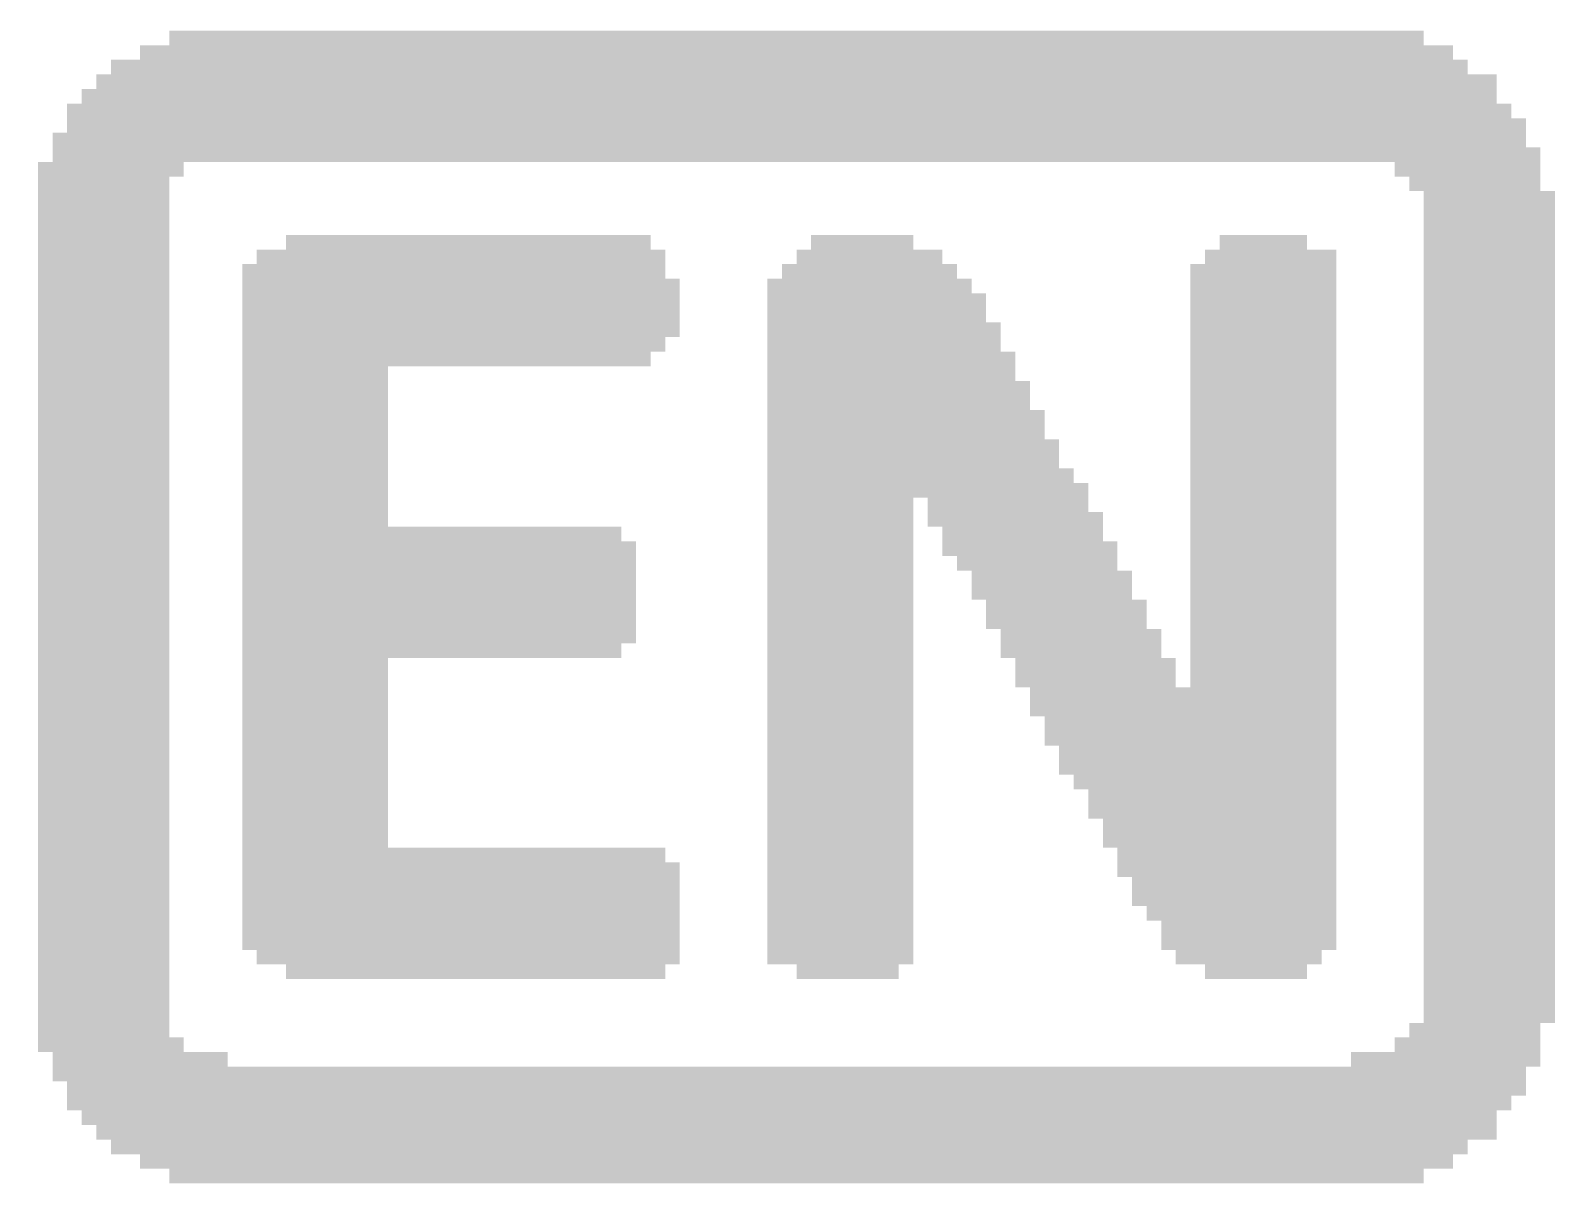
# Model space of a CAD drawing. Header units: millimetres. Extents: x -20.3 to 71.3, y -20.5 to 20.3.
# Drawn here: x 35.003 to 37.67, y -0.782 to 1.224 of the extents above; entities that cross this region are included whole.
import ezdxf

# ---------------------------------------------------------------- set-up
doc = ezdxf.new("R2010")
doc.units = ezdxf.units.MM
doc.layers.add('Top Silkscreen Layer', color=7, linetype='Continuous', true_color=0xffcc00)

msp = doc.modelspace()

# ---------------------------------------------------------------- linework, layer by layer
at = {"layer": 'Top Silkscreen Layer', "const_width": 0.0254}
for points in [[(35.2445, 1.2114), (37.4289, 1.2114)], [(35.2445, 1.2114), (37.4289, 1.2114)], [(35.1937, 1.186), (37.4797, 1.186)], [(35.1937, 1.186), (37.4797, 1.186)], [(35.1175, 1.1352), (37.5559, 1.1352)], [(35.1175, 1.1352), (37.5559, 1.1352)], [(35.1429, 1.1606), (37.5051, 1.1606)], [(35.1429, 1.1606), (37.5051, 1.1606)], [(35.0921, 1.1098), (37.5559, 1.1098)], [(35.0921, 1.1098), (37.5559, 1.1098)], [(35.0667, 1.0844), (37.5813, 1.0844)], [(35.0667, 1.0844), (37.5813, 1.0844)], [(35.0667, 1.059), (37.6067, 1.059)], [(35.0667, 1.059), (37.6067, 1.059)], [(35.0413, 1.0336), (37.6067, 1.0336)], [(35.0413, 1.0336), (37.6067, 1.0336)], [(35.0413, 1.0082), (37.6321, 1.0082)], [(35.0413, 1.0082), (37.6321, 1.0082)], [(35.0159, 0.9828), (35.2699, 0.9828)], [(35.0159, 0.9828), (35.2699, 0.9828)], [(37.3781, 0.9828), (37.6321, 0.9828)], [(37.3781, 0.9828), (37.6321, 0.9828)], [(35.0159, 0.9574), (35.2445, 0.9574)], [(35.0159, 0.9574), (35.2445, 0.9574)], [(37.4035, 0.9574), (37.6321, 0.9574)], [(37.4035, 0.9574), (37.6321, 0.9574)], [(35.0159, 0.932), (35.2445, 0.932)], [(35.0159, 0.932), (35.2445, 0.932)], [(37.4289, 0.932), (37.6575, 0.932)], [(37.4289, 0.932), (37.6575, 0.932)], [(35.0159, 0.9066), (35.2445, 0.9066)], [(35.0159, 0.9066), (35.2445, 0.9066)], [(37.4289, 0.9066), (37.6575, 0.9066)], [(37.4289, 0.9066), (37.6575, 0.9066)], [(35.0159, 0.8812), (35.2445, 0.8812)], [(35.0159, 0.8812), (35.2445, 0.8812)], [(37.4289, 0.8812), (37.6575, 0.8812)], [(37.4289, 0.8812), (37.6575, 0.8812)], [(35.0159, 0.8558), (35.2445, 0.8558)], [(35.0159, 0.8558), (35.2445, 0.8558)], [(35.4477, 0.8558), (36.0827, 0.8558)], [(35.4477, 0.8558), (36.0827, 0.8558)], [(36.3621, 0.8558), (36.5399, 0.8558)], [(36.3621, 0.8558), (36.5399, 0.8558)], [(37.0733, 0.8558), (37.2257, 0.8558)], [(37.0733, 0.8558), (37.2257, 0.8558)], [(37.4289, 0.8558), (37.6575, 0.8558)], [(37.4289, 0.8558), (37.6575, 0.8558)], [(35.0159, 0.8304), (35.2445, 0.8304)], [(35.0159, 0.8304), (35.2445, 0.8304)], [(35.3969, 0.8304), (36.1081, 0.8304)], [(35.3969, 0.8304), (36.1081, 0.8304)], [(36.3367, 0.8304), (36.5907, 0.8304)], [(36.3367, 0.8304), (36.5907, 0.8304)], [(37.0479, 0.8304), (37.2765, 0.8304)], [(37.0479, 0.8304), (37.2765, 0.8304)], [(37.4289, 0.8304), (37.6575, 0.8304)], [(37.4289, 0.8304), (37.6575, 0.8304)], [(35.0159, 0.805), (35.2445, 0.805)], [(35.0159, 0.805), (35.2445, 0.805)], [(35.3715, 0.805), (36.1081, 0.805)], [(35.3715, 0.805), (36.1081, 0.805)], [(36.3113, 0.805), (36.6161, 0.805)], [(36.3113, 0.805), (36.6161, 0.805)], [(37.0225, 0.805), (37.2765, 0.805)], [(37.0225, 0.805), (37.2765, 0.805)], [(37.4289, 0.805), (37.6575, 0.805)], [(37.4289, 0.805), (37.6575, 0.805)], [(35.0159, 0.7796), (35.2445, 0.7796)], [(35.0159, 0.7796), (35.2445, 0.7796)], [(35.3715, 0.7796), (36.1335, 0.7796)], [(35.3715, 0.7796), (36.1335, 0.7796)], [(36.2859, 0.7796), (36.6415, 0.7796)], [(36.2859, 0.7796), (36.6415, 0.7796)], [(37.0225, 0.7796), (37.2765, 0.7796)], [(37.0225, 0.7796), (37.2765, 0.7796)], [(37.4289, 0.7796), (37.6575, 0.7796)], [(37.4289, 0.7796), (37.6575, 0.7796)], [(35.0159, 0.7542), (35.2445, 0.7542)], [(35.0159, 0.7542), (35.2445, 0.7542)], [(35.3715, 0.7542), (36.1335, 0.7542)], [(35.3715, 0.7542), (36.1335, 0.7542)], [(36.2859, 0.7542), (36.6669, 0.7542)], [(36.2859, 0.7542), (36.6669, 0.7542)], [(37.0225, 0.7542), (37.2765, 0.7542)], [(37.0225, 0.7542), (37.2765, 0.7542)], [(37.4289, 0.7542), (37.6575, 0.7542)], [(37.4289, 0.7542), (37.6575, 0.7542)], [(35.0159, 0.7288), (35.2445, 0.7288)], [(35.0159, 0.7288), (35.2445, 0.7288)], [(35.3715, 0.7288), (36.1335, 0.7288)], [(35.3715, 0.7288), (36.1335, 0.7288)], [(36.2859, 0.7288), (36.6669, 0.7288)], [(36.2859, 0.7288), (36.6669, 0.7288)], [(37.0225, 0.7288), (37.2765, 0.7288)], [(37.0225, 0.7288), (37.2765, 0.7288)], [(37.4289, 0.7288), (37.6575, 0.7288)], [(37.4289, 0.7288), (37.6575, 0.7288)], [(35.0159, 0.7034), (35.2445, 0.7034)], [(35.0159, 0.7034), (35.2445, 0.7034)], [(35.3715, 0.7034), (36.1335, 0.7034)], [(35.3715, 0.7034), (36.1335, 0.7034)], [(36.2859, 0.7034), (36.6923, 0.7034)], [(36.2859, 0.7034), (36.6923, 0.7034)], [(37.0225, 0.7034), (37.2765, 0.7034)], [(37.0225, 0.7034), (37.2765, 0.7034)], [(37.4289, 0.7034), (37.6575, 0.7034)], [(37.4289, 0.7034), (37.6575, 0.7034)], [(35.0159, 0.678), (35.2445, 0.678)], [(35.0159, 0.678), (35.2445, 0.678)], [(35.3715, 0.678), (36.1081, 0.678)], [(35.3715, 0.678), (36.1081, 0.678)], [(36.2859, 0.678), (36.6923, 0.678)], [(36.2859, 0.678), (36.6923, 0.678)], [(37.0225, 0.678), (37.2765, 0.678)], [(37.0225, 0.678), (37.2765, 0.678)], [(37.4289, 0.678), (37.6575, 0.678)], [(37.4289, 0.678), (37.6575, 0.678)], [(35.0159, 0.6526), (35.2445, 0.6526)], [(35.0159, 0.6526), (35.2445, 0.6526)], [(35.3715, 0.6526), (36.0827, 0.6526)], [(35.3715, 0.6526), (36.0827, 0.6526)], [(36.2859, 0.6526), (36.7177, 0.6526)], [(36.2859, 0.6526), (36.7177, 0.6526)], [(37.0225, 0.6526), (37.2765, 0.6526)], [(37.0225, 0.6526), (37.2765, 0.6526)], [(37.4289, 0.6526), (37.6575, 0.6526)], [(37.4289, 0.6526), (37.6575, 0.6526)], [(35.0159, 0.6272), (35.2445, 0.6272)], [(35.0159, 0.6272), (35.2445, 0.6272)], [(35.0159, 0.6018), (35.2445, 0.6018)], [(35.0159, 0.6018), (35.2445, 0.6018)], [(35.3715, 0.6272), (35.6255, 0.6272)], [(35.3715, 0.6272), (35.6255, 0.6272)], [(35.3715, 0.6018), (35.6255, 0.6018)], [(35.3715, 0.6018), (35.6255, 0.6018)], [(36.2859, 0.6272), (36.7177, 0.6272)], [(36.2859, 0.6272), (36.7177, 0.6272)], [(36.2859, 0.6018), (36.7431, 0.6018)], [(36.2859, 0.6018), (36.7431, 0.6018)], [(37.0225, 0.6272), (37.2765, 0.6272)], [(37.0225, 0.6272), (37.2765, 0.6272)], [(37.0225, 0.6018), (37.2765, 0.6018)], [(37.0225, 0.6018), (37.2765, 0.6018)], [(37.4289, 0.6272), (37.6575, 0.6272)], [(37.4289, 0.6272), (37.6575, 0.6272)], [(37.4289, 0.6018), (37.6575, 0.6018)], [(37.4289, 0.6018), (37.6575, 0.6018)], [(35.0159, 0.5764), (35.2445, 0.5764)], [(35.0159, 0.5764), (35.2445, 0.5764)], [(35.3715, 0.5764), (35.6255, 0.5764)], [(35.3715, 0.5764), (35.6255, 0.5764)], [(36.2859, 0.5764), (36.7431, 0.5764)], [(36.2859, 0.5764), (36.7431, 0.5764)], [(37.0225, 0.5764), (37.2765, 0.5764)], [(37.0225, 0.5764), (37.2765, 0.5764)], [(37.4289, 0.5764), (37.6575, 0.5764)], [(37.4289, 0.5764), (37.6575, 0.5764)], [(35.0159, 0.551), (35.2445, 0.551)], [(35.0159, 0.551), (35.2445, 0.551)], [(35.3715, 0.551), (35.6255, 0.551)], [(35.3715, 0.551), (35.6255, 0.551)], [(36.2859, 0.551), (36.7685, 0.551)], [(36.2859, 0.551), (36.7685, 0.551)], [(37.0225, 0.551), (37.2765, 0.551)], [(37.0225, 0.551), (37.2765, 0.551)], [(37.4289, 0.551), (37.6575, 0.551)], [(37.4289, 0.551), (37.6575, 0.551)], [(35.0159, 0.5256), (35.2445, 0.5256)], [(35.0159, 0.5256), (35.2445, 0.5256)], [(35.3715, 0.5256), (35.6255, 0.5256)], [(35.3715, 0.5256), (35.6255, 0.5256)], [(36.2859, 0.5256), (36.7685, 0.5256)], [(36.2859, 0.5256), (36.7685, 0.5256)], [(37.0225, 0.5256), (37.2765, 0.5256)], [(37.0225, 0.5256), (37.2765, 0.5256)], [(37.4289, 0.5256), (37.6575, 0.5256)], [(37.4289, 0.5256), (37.6575, 0.5256)], [(35.0159, 0.5002), (35.2445, 0.5002)], [(35.0159, 0.5002), (35.2445, 0.5002)], [(35.3715, 0.5002), (35.6255, 0.5002)], [(35.3715, 0.5002), (35.6255, 0.5002)], [(36.2859, 0.5002), (36.7939, 0.5002)], [(36.2859, 0.5002), (36.7939, 0.5002)], [(37.0225, 0.5002), (37.2765, 0.5002)], [(37.0225, 0.5002), (37.2765, 0.5002)], [(37.4289, 0.5002), (37.6575, 0.5002)], [(37.4289, 0.5002), (37.6575, 0.5002)], [(35.0159, 0.4748), (35.2445, 0.4748)], [(35.0159, 0.4748), (35.2445, 0.4748)], [(35.3715, 0.4748), (35.6255, 0.4748)], [(35.3715, 0.4748), (35.6255, 0.4748)], [(36.2859, 0.4748), (36.7939, 0.4748)], [(36.2859, 0.4748), (36.7939, 0.4748)], [(37.0225, 0.4748), (37.2765, 0.4748)], [(37.0225, 0.4748), (37.2765, 0.4748)], [(37.4289, 0.4748), (37.6575, 0.4748)], [(37.4289, 0.4748), (37.6575, 0.4748)], [(35.0159, 0.4494), (35.2445, 0.4494)], [(35.0159, 0.4494), (35.2445, 0.4494)], [(35.3715, 0.4494), (35.6255, 0.4494)], [(35.3715, 0.4494), (35.6255, 0.4494)], [(36.2859, 0.4494), (36.8193, 0.4494)], [(36.2859, 0.4494), (36.8193, 0.4494)], [(37.0225, 0.4494), (37.2765, 0.4494)], [(37.0225, 0.4494), (37.2765, 0.4494)], [(37.4289, 0.4494), (37.6575, 0.4494)], [(37.4289, 0.4494), (37.6575, 0.4494)], [(35.0159, 0.424), (35.2445, 0.424)], [(35.0159, 0.424), (35.2445, 0.424)], [(35.3715, 0.424), (35.6255, 0.424)], [(35.3715, 0.424), (35.6255, 0.424)], [(36.2859, 0.424), (36.8447, 0.424)], [(36.2859, 0.424), (36.8447, 0.424)], [(37.0225, 0.424), (37.2765, 0.424)], [(37.0225, 0.424), (37.2765, 0.424)], [(37.4289, 0.424), (37.6575, 0.424)], [(37.4289, 0.424), (37.6575, 0.424)], [(35.0159, 0.3986), (35.2445, 0.3986)], [(35.0159, 0.3986), (35.2445, 0.3986)], [(35.3715, 0.3986), (35.6255, 0.3986)], [(35.3715, 0.3986), (35.6255, 0.3986)], [(36.2859, 0.3986), (36.5399, 0.3986)], [(36.2859, 0.3986), (36.5399, 0.3986)], [(36.5653, 0.3986), (36.8447, 0.3986)], [(36.5653, 0.3986), (36.8447, 0.3986)], [(37.0225, 0.3986), (37.2765, 0.3986)], [(37.0225, 0.3986), (37.2765, 0.3986)], [(37.4289, 0.3986), (37.6575, 0.3986)], [(37.4289, 0.3986), (37.6575, 0.3986)], [(35.0159, 0.3732), (35.2445, 0.3732)], [(35.0159, 0.3732), (35.2445, 0.3732)], [(35.3715, 0.3732), (35.6255, 0.3732)], [(35.3715, 0.3732), (35.6255, 0.3732)], [(36.2859, 0.3732), (36.5399, 0.3732)], [(36.2859, 0.3732), (36.5399, 0.3732)], [(36.5653, 0.3732), (36.8701, 0.3732)], [(36.5653, 0.3732), (36.8701, 0.3732)], [(37.0225, 0.3732), (37.2765, 0.3732)], [(37.0225, 0.3732), (37.2765, 0.3732)], [(37.4289, 0.3732), (37.6575, 0.3732)], [(37.4289, 0.3732), (37.6575, 0.3732)], [(35.0159, 0.3478), (35.2445, 0.3478)], [(35.0159, 0.3478), (35.2445, 0.3478)], [(35.3715, 0.3478), (36.0319, 0.3478)], [(35.3715, 0.3478), (36.0319, 0.3478)], [(36.2859, 0.3478), (36.5399, 0.3478)], [(36.2859, 0.3478), (36.5399, 0.3478)], [(36.5907, 0.3478), (36.8701, 0.3478)], [(36.5907, 0.3478), (36.8701, 0.3478)], [(37.0225, 0.3478), (37.2765, 0.3478)], [(37.0225, 0.3478), (37.2765, 0.3478)], [(37.4289, 0.3478), (37.6575, 0.3478)], [(37.4289, 0.3478), (37.6575, 0.3478)], [(35.0159, 0.3224), (35.2445, 0.3224)], [(35.0159, 0.3224), (35.2445, 0.3224)], [(35.3715, 0.3224), (36.0573, 0.3224)], [(35.3715, 0.3224), (36.0573, 0.3224)], [(36.2859, 0.3224), (36.5399, 0.3224)], [(36.2859, 0.3224), (36.5399, 0.3224)], [(36.5907, 0.3224), (36.8955, 0.3224)], [(36.5907, 0.3224), (36.8955, 0.3224)], [(37.0225, 0.3224), (37.2765, 0.3224)], [(37.0225, 0.3224), (37.2765, 0.3224)], [(37.4289, 0.3224), (37.6575, 0.3224)], [(37.4289, 0.3224), (37.6575, 0.3224)], [(35.0159, 0.297), (35.2445, 0.297)], [(35.0159, 0.297), (35.2445, 0.297)], [(35.3715, 0.297), (36.0573, 0.297)], [(35.3715, 0.297), (36.0573, 0.297)], [(36.2859, 0.297), (36.5399, 0.297)], [(36.2859, 0.297), (36.5399, 0.297)], [(36.6161, 0.297), (36.8955, 0.297)], [(36.6161, 0.297), (36.8955, 0.297)], [(37.0225, 0.297), (37.2765, 0.297)], [(37.0225, 0.297), (37.2765, 0.297)], [(37.4289, 0.297), (37.6575, 0.297)], [(37.4289, 0.297), (37.6575, 0.297)], [(35.0159, 0.2716), (35.2445, 0.2716)], [(35.0159, 0.2716), (35.2445, 0.2716)], [(35.3715, 0.2716), (36.0573, 0.2716)], [(35.3715, 0.2716), (36.0573, 0.2716)], [(36.2859, 0.2716), (36.5399, 0.2716)], [(36.2859, 0.2716), (36.5399, 0.2716)], [(36.6415, 0.2716), (36.9209, 0.2716)], [(36.6415, 0.2716), (36.9209, 0.2716)], [(37.0225, 0.2716), (37.2765, 0.2716)], [(37.0225, 0.2716), (37.2765, 0.2716)], [(37.4289, 0.2716), (37.6575, 0.2716)], [(37.4289, 0.2716), (37.6575, 0.2716)], [(35.0159, 0.2462), (35.2445, 0.2462)], [(35.0159, 0.2462), (35.2445, 0.2462)], [(35.3715, 0.2462), (36.0573, 0.2462)], [(35.3715, 0.2462), (36.0573, 0.2462)], [(36.2859, 0.2462), (36.5399, 0.2462)], [(36.2859, 0.2462), (36.5399, 0.2462)], [(36.6415, 0.2462), (36.9209, 0.2462)], [(36.6415, 0.2462), (36.9209, 0.2462)], [(37.0225, 0.2462), (37.2765, 0.2462)], [(37.0225, 0.2462), (37.2765, 0.2462)], [(37.4289, 0.2462), (37.6575, 0.2462)], [(37.4289, 0.2462), (37.6575, 0.2462)], [(35.0159, 0.2208), (35.2445, 0.2208)], [(35.0159, 0.2208), (35.2445, 0.2208)], [(35.3715, 0.2208), (36.0573, 0.2208)], [(35.3715, 0.2208), (36.0573, 0.2208)], [(36.2859, 0.2208), (36.5399, 0.2208)], [(36.2859, 0.2208), (36.5399, 0.2208)], [(36.6669, 0.2208), (36.9463, 0.2208)], [(36.6669, 0.2208), (36.9463, 0.2208)], [(37.0225, 0.2208), (37.2765, 0.2208)], [(37.0225, 0.2208), (37.2765, 0.2208)], [(37.4289, 0.2208), (37.6575, 0.2208)], [(37.4289, 0.2208), (37.6575, 0.2208)], [(35.0159, 0.1954), (35.2445, 0.1954)], [(35.0159, 0.1954), (35.2445, 0.1954)], [(35.3715, 0.1954), (36.0573, 0.1954)], [(35.3715, 0.1954), (36.0573, 0.1954)], [(36.2859, 0.1954), (36.5399, 0.1954)], [(36.2859, 0.1954), (36.5399, 0.1954)], [(36.6669, 0.1954), (36.9463, 0.1954)], [(36.6669, 0.1954), (36.9463, 0.1954)], [(37.0225, 0.1954), (37.2765, 0.1954)], [(37.0225, 0.1954), (37.2765, 0.1954)], [(37.4289, 0.1954), (37.6575, 0.1954)], [(37.4289, 0.1954), (37.6575, 0.1954)], [(35.0159, 0.17), (35.2445, 0.17)], [(35.0159, 0.17), (35.2445, 0.17)], [(35.3715, 0.17), (36.0573, 0.17)], [(35.3715, 0.17), (36.0573, 0.17)], [(36.2859, 0.17), (36.5399, 0.17)], [(36.2859, 0.17), (36.5399, 0.17)], [(36.6923, 0.17), (36.9717, 0.17)], [(36.6923, 0.17), (36.9717, 0.17)], [(37.0225, 0.17), (37.2765, 0.17)], [(37.0225, 0.17), (37.2765, 0.17)], [(37.4289, 0.17), (37.6575, 0.17)], [(37.4289, 0.17), (37.6575, 0.17)], [(35.0159, 0.1446), (35.2445, 0.1446)], [(35.0159, 0.1446), (35.2445, 0.1446)], [(35.3715, 0.1446), (36.0319, 0.1446)], [(35.3715, 0.1446), (36.0319, 0.1446)], [(36.2859, 0.1446), (36.5399, 0.1446)], [(36.2859, 0.1446), (36.5399, 0.1446)], [(36.6923, 0.1446), (36.9717, 0.1446)], [(36.6923, 0.1446), (36.9717, 0.1446)], [(37.0225, 0.1446), (37.2765, 0.1446)], [(37.0225, 0.1446), (37.2765, 0.1446)], [(37.4289, 0.1446), (37.6575, 0.1446)], [(37.4289, 0.1446), (37.6575, 0.1446)], [(35.0159, 0.1192), (35.2445, 0.1192)], [(35.0159, 0.1192), (35.2445, 0.1192)], [(35.3715, 0.1192), (35.6255, 0.1192)], [(35.3715, 0.1192), (35.6255, 0.1192)], [(36.2859, 0.1192), (36.5399, 0.1192)], [(36.2859, 0.1192), (36.5399, 0.1192)], [(36.7177, 0.1192), (36.9971, 0.1192)], [(36.7177, 0.1192), (36.9971, 0.1192)], [(37.0225, 0.1192), (37.2765, 0.1192)], [(37.0225, 0.1192), (37.2765, 0.1192)], [(37.4289, 0.1192), (37.6575, 0.1192)], [(37.4289, 0.1192), (37.6575, 0.1192)], [(35.0159, 0.0938), (35.2445, 0.0938)], [(35.0159, 0.0938), (35.2445, 0.0938)], [(35.0159, 0.0684), (35.2445, 0.0684)], [(35.0159, 0.0684), (35.2445, 0.0684)], [(35.3715, 0.0938), (35.6255, 0.0938)], [(35.3715, 0.0938), (35.6255, 0.0938)], [(35.3715, 0.0684), (35.6255, 0.0684)], [(35.3715, 0.0684), (35.6255, 0.0684)], [(36.2859, 0.0938), (36.5399, 0.0938)], [(36.2859, 0.0938), (36.5399, 0.0938)], [(36.2859, 0.0684), (36.5399, 0.0684)], [(36.2859, 0.0684), (36.5399, 0.0684)], [(36.7177, 0.0938), (36.9971, 0.0938)], [(36.7177, 0.0938), (36.9971, 0.0938)], [(36.7431, 0.0684), (37.2765, 0.0684)], [(36.7431, 0.0684), (37.2765, 0.0684)], [(37.0225, 0.0938), (37.2765, 0.0938)], [(37.0225, 0.0938), (37.2765, 0.0938)], [(37.4289, 0.0938), (37.6575, 0.0938)], [(37.4289, 0.0938), (37.6575, 0.0938)], [(37.4289, 0.0684), (37.6575, 0.0684)], [(37.4289, 0.0684), (37.6575, 0.0684)], [(35.0159, 0.043), (35.2445, 0.043)], [(35.0159, 0.043), (35.2445, 0.043)], [(35.3715, 0.043), (35.6255, 0.043)], [(35.3715, 0.043), (35.6255, 0.043)], [(36.2859, 0.043), (36.5399, 0.043)], [(36.2859, 0.043), (36.5399, 0.043)], [(36.7431, 0.043), (37.2765, 0.043)], [(36.7431, 0.043), (37.2765, 0.043)], [(37.4289, 0.043), (37.6575, 0.043)], [(37.4289, 0.043), (37.6575, 0.043)], [(35.0159, 0.0176), (35.2445, 0.0176)], [(35.0159, 0.0176), (35.2445, 0.0176)], [(35.3715, 0.0176), (35.6255, 0.0176)], [(35.3715, 0.0176), (35.6255, 0.0176)], [(36.2859, 0.0176), (36.5399, 0.0176)], [(36.2859, 0.0176), (36.5399, 0.0176)], [(36.7685, 0.0176), (37.2765, 0.0176)], [(36.7685, 0.0176), (37.2765, 0.0176)], [(37.4289, 0.0176), (37.6575, 0.0176)], [(37.4289, 0.0176), (37.6575, 0.0176)], [(35.0159, -0.0078), (35.2445, -0.0078)], [(35.0159, -0.0078), (35.2445, -0.0078)], [(35.3715, -0.0078), (35.6255, -0.0078)], [(35.3715, -0.0078), (35.6255, -0.0078)], [(36.2859, -0.0078), (36.5399, -0.0078)], [(36.2859, -0.0078), (36.5399, -0.0078)], [(36.7685, -0.0078), (37.2765, -0.0078)], [(36.7685, -0.0078), (37.2765, -0.0078)], [(37.4289, -0.0078), (37.6575, -0.0078)], [(37.4289, -0.0078), (37.6575, -0.0078)], [(35.0159, -0.0332), (35.2445, -0.0332)], [(35.0159, -0.0332), (35.2445, -0.0332)], [(35.3715, -0.0332), (35.6255, -0.0332)], [(35.3715, -0.0332), (35.6255, -0.0332)], [(36.2859, -0.0332), (36.5399, -0.0332)], [(36.2859, -0.0332), (36.5399, -0.0332)], [(36.7939, -0.0332), (37.2765, -0.0332)], [(36.7939, -0.0332), (37.2765, -0.0332)], [(37.4289, -0.0332), (37.6575, -0.0332)], [(37.4289, -0.0332), (37.6575, -0.0332)], [(35.0159, -0.0586), (35.2445, -0.0586)], [(35.0159, -0.0586), (35.2445, -0.0586)], [(35.3715, -0.0586), (35.6255, -0.0586)], [(35.3715, -0.0586), (35.6255, -0.0586)], [(36.2859, -0.0586), (36.5399, -0.0586)], [(36.2859, -0.0586), (36.5399, -0.0586)], [(36.7939, -0.0586), (37.2765, -0.0586)], [(36.7939, -0.0586), (37.2765, -0.0586)], [(37.4289, -0.0586), (37.6575, -0.0586)], [(37.4289, -0.0586), (37.6575, -0.0586)], [(35.0159, -0.084), (35.2445, -0.084)], [(35.0159, -0.084), (35.2445, -0.084)], [(35.3715, -0.084), (35.6255, -0.084)], [(35.3715, -0.084), (35.6255, -0.084)], [(36.2859, -0.084), (36.5399, -0.084)], [(36.2859, -0.084), (36.5399, -0.084)], [(36.8193, -0.084), (37.2765, -0.084)], [(36.8193, -0.084), (37.2765, -0.084)], [(37.4289, -0.084), (37.6575, -0.084)], [(37.4289, -0.084), (37.6575, -0.084)], [(35.0159, -0.1094), (35.2445, -0.1094)], [(35.0159, -0.1094), (35.2445, -0.1094)], [(35.3715, -0.1094), (35.6255, -0.1094)], [(35.3715, -0.1094), (35.6255, -0.1094)], [(36.2859, -0.1094), (36.5399, -0.1094)], [(36.2859, -0.1094), (36.5399, -0.1094)], [(36.8447, -0.1094), (37.2765, -0.1094)], [(36.8447, -0.1094), (37.2765, -0.1094)], [(37.4289, -0.1094), (37.6575, -0.1094)], [(37.4289, -0.1094), (37.6575, -0.1094)], [(35.0159, -0.1348), (35.2445, -0.1348)], [(35.0159, -0.1348), (35.2445, -0.1348)], [(35.3715, -0.1348), (35.6255, -0.1348)], [(35.3715, -0.1348), (35.6255, -0.1348)], [(36.2859, -0.1348), (36.5399, -0.1348)], [(36.2859, -0.1348), (36.5399, -0.1348)], [(36.8447, -0.1348), (37.2765, -0.1348)], [(36.8447, -0.1348), (37.2765, -0.1348)], [(37.4289, -0.1348), (37.6575, -0.1348)], [(37.4289, -0.1348), (37.6575, -0.1348)], [(35.0159, -0.1602), (35.2445, -0.1602)], [(35.0159, -0.1602), (35.2445, -0.1602)], [(35.3715, -0.1602), (35.6255, -0.1602)], [(35.3715, -0.1602), (35.6255, -0.1602)], [(36.2859, -0.1602), (36.5399, -0.1602)], [(36.2859, -0.1602), (36.5399, -0.1602)], [(36.8701, -0.1602), (37.2765, -0.1602)], [(36.8701, -0.1602), (37.2765, -0.1602)], [(37.4289, -0.1602), (37.6575, -0.1602)], [(37.4289, -0.1602), (37.6575, -0.1602)], [(35.0159, -0.1856), (35.2445, -0.1856)], [(35.0159, -0.1856), (35.2445, -0.1856)], [(35.3715, -0.1856), (35.6255, -0.1856)], [(35.3715, -0.1856), (35.6255, -0.1856)], [(36.2859, -0.1856), (36.5399, -0.1856)], [(36.2859, -0.1856), (36.5399, -0.1856)], [(36.8701, -0.1856), (37.2765, -0.1856)], [(36.8701, -0.1856), (37.2765, -0.1856)], [(37.4289, -0.1856), (37.6575, -0.1856)], [(37.4289, -0.1856), (37.6575, -0.1856)], [(35.0159, -0.211), (35.2445, -0.211)], [(35.0159, -0.211), (35.2445, -0.211)], [(35.3715, -0.211), (36.1081, -0.211)], [(35.3715, -0.211), (36.1081, -0.211)], [(36.2859, -0.211), (36.5399, -0.211)], [(36.2859, -0.211), (36.5399, -0.211)], [(36.8955, -0.211), (37.2765, -0.211)], [(36.8955, -0.211), (37.2765, -0.211)], [(37.4289, -0.211), (37.6575, -0.211)], [(37.4289, -0.211), (37.6575, -0.211)], [(35.0159, -0.2364), (35.2445, -0.2364)], [(35.0159, -0.2364), (35.2445, -0.2364)], [(35.3715, -0.2364), (36.1335, -0.2364)], [(35.3715, -0.2364), (36.1335, -0.2364)], [(36.2859, -0.2364), (36.5399, -0.2364)], [(36.2859, -0.2364), (36.5399, -0.2364)], [(36.8955, -0.2364), (37.2765, -0.2364)], [(36.8955, -0.2364), (37.2765, -0.2364)], [(37.4289, -0.2364), (37.6575, -0.2364)], [(37.4289, -0.2364), (37.6575, -0.2364)], [(35.0159, -0.2618), (35.2445, -0.2618)], [(35.0159, -0.2618), (35.2445, -0.2618)], [(35.3715, -0.2618), (36.1335, -0.2618)], [(35.3715, -0.2618), (36.1335, -0.2618)], [(36.2859, -0.2618), (36.5399, -0.2618)], [(36.2859, -0.2618), (36.5399, -0.2618)], [(36.9209, -0.2618), (37.2765, -0.2618)], [(36.9209, -0.2618), (37.2765, -0.2618)], [(37.4289, -0.2618), (37.6575, -0.2618)], [(37.4289, -0.2618), (37.6575, -0.2618)], [(35.0159, -0.2872), (35.2445, -0.2872)], [(35.0159, -0.2872), (35.2445, -0.2872)], [(35.3715, -0.2872), (36.1335, -0.2872)], [(35.3715, -0.2872), (36.1335, -0.2872)], [(36.2859, -0.2872), (36.5399, -0.2872)], [(36.2859, -0.2872), (36.5399, -0.2872)], [(36.9209, -0.2872), (37.2765, -0.2872)], [(36.9209, -0.2872), (37.2765, -0.2872)], [(37.4289, -0.2872), (37.6575, -0.2872)], [(37.4289, -0.2872), (37.6575, -0.2872)], [(35.0159, -0.3126), (35.2445, -0.3126)], [(35.0159, -0.3126), (35.2445, -0.3126)], [(35.3715, -0.3126), (36.1335, -0.3126)], [(35.3715, -0.3126), (36.1335, -0.3126)], [(36.2859, -0.3126), (36.5399, -0.3126)], [(36.2859, -0.3126), (36.5399, -0.3126)], [(36.9463, -0.3126), (37.2765, -0.3126)], [(36.9463, -0.3126), (37.2765, -0.3126)], [(37.4289, -0.3126), (37.6575, -0.3126)], [(37.4289, -0.3126), (37.6575, -0.3126)], [(35.0159, -0.338), (35.2445, -0.338)], [(35.0159, -0.338), (35.2445, -0.338)], [(35.3715, -0.338), (36.1335, -0.338)], [(35.3715, -0.338), (36.1335, -0.338)], [(36.2859, -0.338), (36.5399, -0.338)], [(36.2859, -0.338), (36.5399, -0.338)], [(36.9717, -0.338), (37.2765, -0.338)], [(36.9717, -0.338), (37.2765, -0.338)], [(37.4289, -0.338), (37.6575, -0.338)], [(37.4289, -0.338), (37.6575, -0.338)], [(35.0159, -0.3634), (35.2445, -0.3634)], [(35.0159, -0.3634), (35.2445, -0.3634)], [(35.3715, -0.3634), (36.1335, -0.3634)], [(35.3715, -0.3634), (36.1335, -0.3634)], [(36.2859, -0.3634), (36.5399, -0.3634)], [(36.2859, -0.3634), (36.5399, -0.3634)], [(36.9717, -0.3634), (37.2765, -0.3634)], [(36.9717, -0.3634), (37.2765, -0.3634)], [(37.4289, -0.3634), (37.6575, -0.3634)], [(37.4289, -0.3634), (37.6575, -0.3634)], [(35.0159, -0.3888), (35.2445, -0.3888)], [(35.0159, -0.3888), (35.2445, -0.3888)], [(35.3969, -0.3888), (36.1335, -0.3888)], [(35.3969, -0.3888), (36.1335, -0.3888)], [(36.2859, -0.3888), (36.5399, -0.3888)], [(36.2859, -0.3888), (36.5399, -0.3888)], [(36.9971, -0.3888), (37.2511, -0.3888)], [(36.9971, -0.3888), (37.2511, -0.3888)], [(37.4289, -0.3888), (37.6575, -0.3888)], [(37.4289, -0.3888), (37.6575, -0.3888)], [(35.0159, -0.4142), (35.2445, -0.4142)], [(35.0159, -0.4142), (35.2445, -0.4142)], [(35.4477, -0.4142), (36.1081, -0.4142)], [(35.4477, -0.4142), (36.1081, -0.4142)], [(36.3367, -0.4142), (36.5145, -0.4142)], [(36.3367, -0.4142), (36.5145, -0.4142)], [(37.0479, -0.4142), (37.2257, -0.4142)], [(37.0479, -0.4142), (37.2257, -0.4142)], [(37.4289, -0.4142), (37.6575, -0.4142)], [(37.4289, -0.4142), (37.6575, -0.4142)], [(35.0159, -0.4396), (35.2445, -0.4396)], [(35.0159, -0.4396), (35.2445, -0.4396)], [(35.0159, -0.465), (35.2445, -0.465)], [(35.0159, -0.465), (35.2445, -0.465)], [(37.4289, -0.4396), (37.6575, -0.4396)], [(37.4289, -0.4396), (37.6575, -0.4396)], [(37.4289, -0.465), (37.6575, -0.465)], [(37.4289, -0.465), (37.6575, -0.465)], [(35.0159, -0.4904), (35.2445, -0.4904)], [(35.0159, -0.4904), (35.2445, -0.4904)], [(37.4289, -0.4904), (37.6575, -0.4904)], [(37.4289, -0.4904), (37.6575, -0.4904)], [(35.0159, -0.5158), (35.2445, -0.5158)], [(35.0159, -0.5158), (35.2445, -0.5158)], [(37.4035, -0.5158), (37.6321, -0.5158)], [(37.4035, -0.5158), (37.6321, -0.5158)], [(35.0159, -0.5412), (35.2699, -0.5412)], [(35.0159, -0.5412), (35.2699, -0.5412)], [(37.3781, -0.5412), (37.6321, -0.5412)], [(37.3781, -0.5412), (37.6321, -0.5412)], [(35.0413, -0.5666), (35.3461, -0.5666)], [(35.0413, -0.5666), (35.3461, -0.5666)], [(37.3019, -0.5666), (37.6321, -0.5666)], [(37.3019, -0.5666), (37.6321, -0.5666)], [(35.0413, -0.592), (37.6067, -0.592)], [(35.0413, -0.592), (37.6067, -0.592)], [(35.0667, -0.6174), (37.6067, -0.6174)], [(35.0667, -0.6174), (37.6067, -0.6174)], [(35.0667, -0.6428), (37.5813, -0.6428)], [(35.0667, -0.6428), (37.5813, -0.6428)], [(35.0921, -0.6682), (37.5559, -0.6682)], [(35.0921, -0.6682), (37.5559, -0.6682)], [(35.1175, -0.6936), (37.5559, -0.6936)], [(35.1175, -0.6936), (37.5559, -0.6936)], [(35.1429, -0.719), (37.5051, -0.719)], [(35.1429, -0.719), (37.5051, -0.719)], [(35.1937, -0.7444), (37.4797, -0.7444)], [(35.1937, -0.7444), (37.4797, -0.7444)], [(35.2445, -0.7698), (37.4289, -0.7698)], [(35.2445, -0.7698), (37.4289, -0.7698)]]:
    msp.add_lwpolyline(points, dxfattribs=at)

doc.saveas('drawing.dxf')
